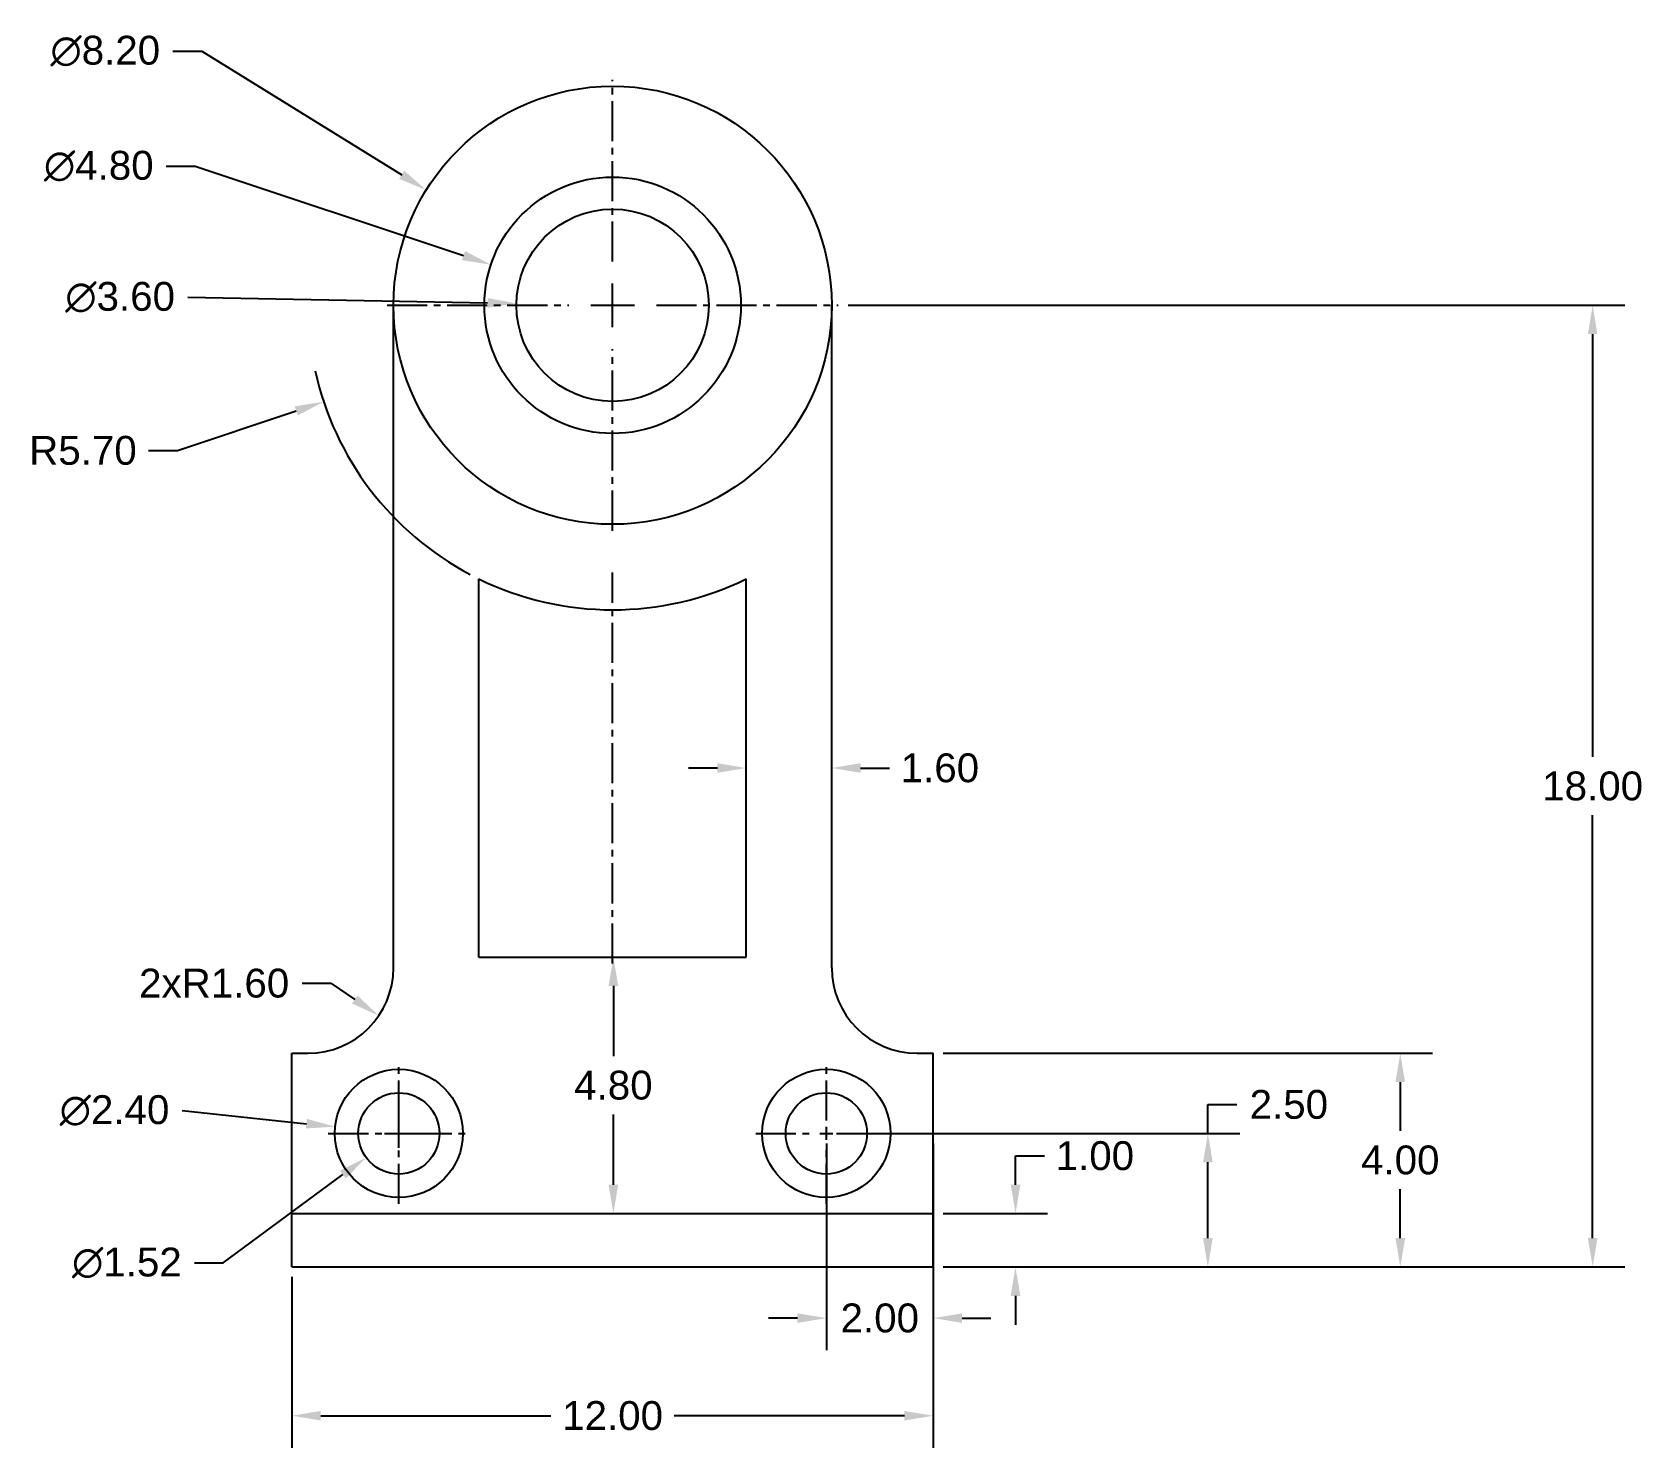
# Model space of a CAD drawing. Header units: millimetres. Extents: x 11.7 to 41.8, y 4 to 30.5.
import ezdxf

# ---------------------------------------------------------------- set-up
doc = ezdxf.new("R2010")
doc.units = ezdxf.units.MM
doc.header["$MEASUREMENT"] = 0
doc.linetypes.add('CENTER2', pattern=[1.125, 0.75, -0.125, 0.125, -0.125])
doc.layers.add('Dimension Lines', color=8, linetype='Continuous', plot=False)
doc.styles.get("Standard").update_dxf_attribs({"font": 'arial.ttf'})
doc.dimstyles.new('ASME Dim', dxfattribs={"dimscale": 3, "dimtxt": 0.18, "dimasz": 0.18, "dimexe": 0.2, "dimexo": 0.0625, "dimgap": 0.09, "dimtad": 0, "dimtih": 1, "dimtoh": 1, "dimrnd": 0.0005, "dimzin": 0, "dimdsep": 46, "dimtxsty": 'Standard', "dimcen": 0.09, "dimadec": 0, "dimazin": 0, "dimtp": 0.01, "dimtm": 0.02, "dimtfac": 1, "dimtofl": 0, "dimtmove": 0, "dimatfit": 3, "dimfxl": 1, "dimtolj": 1, "dimtzin": 0, "dimarcsym": 0})

# ---------------------------------------------------------------- blocks, each defined once
blk = doc.blocks.new('*D25')
at = {"layer": 'Dimension Lines', "color": 0, "lineweight": -2, "transparency": 16777216}
for p, q in [((16.529, 7.199), (16.529, 4.002)), ((28.529, 7.199), (28.529, 4.002)), ((17.069, 4.602), (21.374, 4.602)), ((27.989, 4.602), (23.683, 4.602))]:
    blk.add_line(p, q, dxfattribs=at)
at = {"layer": 'Dimension Lines', "color": 0, "transparency": 16777216}
for points in [[(17.069, 4.692), (17.069, 4.512), (16.529, 4.602)], [(27.989, 4.692), (27.989, 4.512), (28.529, 4.602)]]:
    blk.add_solid(points, dxfattribs=at)
at = {"layer": 'Dimension Lines', "color": 0, "transparency": 16777216, "insert": (22.529, 4.602), "char_height": 0.54, "attachment_point": 5}
blk.add_mtext('\\A1;12.00', dxfattribs=at)
blk = doc.blocks.new('*D26')
at = {"layer": 'Dimension Lines', "color": 0, "lineweight": -2, "transparency": 16777216}
for p, q in [((26.529, 9.699), (26.529, 5.829)), ((28.529, 9.699), (28.529, 5.829)), ((25.989, 6.429), (25.449, 6.429)), ((29.069, 6.429), (29.609, 6.429))]:
    blk.add_line(p, q, dxfattribs=at)
at = {"layer": 'Dimension Lines', "color": 0, "transparency": 16777216}
for points in [[(25.989, 6.519), (25.989, 6.339), (26.529, 6.429)], [(29.069, 6.519), (29.069, 6.339), (28.529, 6.429)]]:
    blk.add_solid(points, dxfattribs=at)
at = {"layer": 'Dimension Lines', "color": 0, "transparency": 16777216, "insert": (27.529, 6.429), "char_height": 0.54, "attachment_point": 5}
blk.add_mtext('\\A1;2.00', dxfattribs=at)
blk = doc.blocks.new('*D31')
at = {"layer": 'Dimension Lines', "color": 0, "lineweight": -2, "transparency": 16777216}
for p, q in [((22.716, 13.186), (23.144, 13.186)), ((22.544, 12.646), (22.544, 11.332)), ((22.544, 8.926), (22.544, 10.241)), ((22.716, 8.386), (23.144, 8.386))]:
    blk.add_line(p, q, dxfattribs=at)
at = {"layer": 'Dimension Lines', "color": 0, "transparency": 16777216}
for points in [[(22.454, 12.646), (22.634, 12.646), (22.544, 13.186)], [(22.454, 8.926), (22.634, 8.926), (22.544, 8.386)]]:
    blk.add_solid(points, dxfattribs=at)
at = {"layer": 'Dimension Lines', "color": 0, "transparency": 16777216, "insert": (22.544, 10.786), "char_height": 0.54, "attachment_point": 5}
blk.add_mtext('\\A1;4.80', dxfattribs=at)
blk = doc.blocks.new('*D32')
at = {"layer": 'Dimension Lines', "color": 0, "lineweight": -2, "transparency": 16777216}
for p, q in [((18.529, 9.616), (18.529, 10.156)), ((18.259, 9.886), (18.799, 9.886)), ((15.243, 7.461), (17.483, 9.114)), ((14.703, 7.461), (15.243, 7.461))]:
    blk.add_line(p, q, dxfattribs=at)
at = {"layer": 'Dimension Lines', "color": 0, "transparency": 16777216}
blk.add_solid([(17.429, 9.187), (17.536, 9.042), (17.917, 9.435)], dxfattribs=at)
at = {"layer": 'Dimension Lines', "color": 0, "transparency": 16777216, "insert": (13.44, 7.461), "char_height": 0.54, "attachment_point": 5}
blk.add_mtext('\\A1;∅1.52', dxfattribs=at)
blk = doc.blocks.new('*D33')
at = {"layer": 'Dimension Lines', "color": 0, "lineweight": -2, "transparency": 16777216}
for p, q in [((14.474, 10.313), (16.798, 10.068)), ((18.529, 9.616), (18.529, 10.156)), ((18.259, 9.886), (18.799, 9.886))]:
    blk.add_line(p, q, dxfattribs=at)
at = {"layer": 'Dimension Lines', "color": 0, "transparency": 16777216}
blk.add_solid([(16.808, 10.158), (16.789, 9.979), (17.335, 10.012)], dxfattribs=at)
at = {"layer": 'Dimension Lines', "color": 0, "transparency": 16777216, "insert": (13.209, 10.313), "char_height": 0.54, "attachment_point": 5}
blk.add_mtext('\\A1;∅2.40', dxfattribs=at)
blk = doc.blocks.new('*D35')
at = {"layer": 'Dimension Lines', "color": 0, "lineweight": -2, "transparency": 16777216}
for p, q in [((25.029, 16.913), (25.029, 17.325)), ((26.629, 16.913), (26.629, 17.325)), ((24.489, 16.725), (23.949, 16.725)), ((27.169, 16.725), (27.709, 16.725))]:
    blk.add_line(p, q, dxfattribs=at)
at = {"layer": 'Dimension Lines', "color": 0, "transparency": 16777216}
for points in [[(24.489, 16.815), (24.489, 16.635), (25.029, 16.725)], [(27.169, 16.815), (27.169, 16.635), (26.629, 16.725)]]:
    blk.add_solid(points, dxfattribs=at)
at = {"layer": 'Dimension Lines', "color": 0, "transparency": 16777216, "insert": (28.654, 16.725), "char_height": 0.54, "attachment_point": 5}
blk.add_mtext('\\A1;1.60', dxfattribs=at)
blk = doc.blocks.new('*D36')
at = {"layer": 'Dimension Lines', "color": 0, "lineweight": -2, "transparency": 16777216}
for p, q in [((22.529, 25.116), (22.529, 25.656)), ((14.578, 25.535), (20.189, 25.43)), ((22.259, 25.386), (22.799, 25.386))]:
    blk.add_line(p, q, dxfattribs=at)
at = {"layer": 'Dimension Lines', "color": 0, "transparency": 16777216}
blk.add_solid([(20.191, 25.52), (20.187, 25.34), (20.729, 25.42)], dxfattribs=at)
at = {"layer": 'Dimension Lines', "color": 0, "transparency": 16777216, "insert": (13.314, 25.535), "char_height": 0.54, "attachment_point": 5}
blk.add_mtext('\\A1;∅3.60', dxfattribs=at)
blk = doc.blocks.new('*D37')
at = {"layer": 'Dimension Lines', "color": 0, "lineweight": -2, "transparency": 16777216}
for p, q in [((14.178, 27.988), (14.718, 27.988)), ((14.718, 27.988), (19.739, 26.315)), ((22.529, 25.116), (22.529, 25.656)), ((22.259, 25.386), (22.799, 25.386))]:
    blk.add_line(p, q, dxfattribs=at)
at = {"layer": 'Dimension Lines', "color": 0, "transparency": 16777216}
blk.add_solid([(19.768, 26.401), (19.711, 26.23), (20.252, 26.145)], dxfattribs=at)
at = {"layer": 'Dimension Lines', "color": 0, "transparency": 16777216, "insert": (12.914, 27.988), "char_height": 0.54, "attachment_point": 5}
blk.add_mtext('\\A1;∅4.80', dxfattribs=at)
blk = doc.blocks.new('*D38')
at = {"layer": 'Dimension Lines', "color": 0, "lineweight": -2, "transparency": 16777216}
for p, q in [((14.301, 30.142), (14.841, 30.142)), ((14.841, 30.142), (18.583, 27.827)), ((22.529, 25.116), (22.529, 25.656)), ((22.259, 25.386), (22.799, 25.386))]:
    blk.add_line(p, q, dxfattribs=at)
at = {"layer": 'Dimension Lines', "color": 0, "transparency": 16777216}
blk.add_solid([(18.63, 27.904), (18.535, 27.751), (19.042, 27.543)], dxfattribs=at)
at = {"layer": 'Dimension Lines', "color": 0, "transparency": 16777216, "insert": (13.036, 30.142), "char_height": 0.54, "attachment_point": 5}
blk.add_mtext('\\A1;∅8.20', dxfattribs=at)
blk = doc.blocks.new('*D43')
at = {"layer": 'Dimension Lines', "color": 0, "lineweight": -2, "transparency": 16777216}
for p, q in [((22.529, 25.116), (22.529, 25.656)), ((22.259, 25.386), (22.799, 25.386)), ((14.386, 22.667), (16.61, 23.409)), ((13.846, 22.667), (14.386, 22.667))]:
    blk.add_line(p, q, dxfattribs=at)
blk.add_arc((22.529, 25.386), 5.7, 192.4393, 242.1009, dxfattribs=at)
at = {"layer": 'Dimension Lines', "color": 0, "transparency": 16777216}
blk.add_solid([(16.581, 23.495), (16.638, 23.324), (17.122, 23.58)], dxfattribs=at)
at = {"layer": 'Dimension Lines', "color": 0, "transparency": 16777216, "insert": (12.618, 22.667), "char_height": 0.54, "attachment_point": 5}
blk.add_mtext('\\A1;R5.70', dxfattribs=at)
blk = doc.blocks.new('*D44')
at = {"layer": 'Dimension Lines', "color": 0, "lineweight": -2, "transparency": 16777216}
for p, q in [((30.069, 8.926), (30.069, 9.466)), ((30.069, 9.466), (30.609, 9.466)), ((28.716, 8.386), (30.669, 8.386)), ((28.716, 7.386), (30.669, 7.386)), ((30.069, 6.846), (30.069, 6.306))]:
    blk.add_line(p, q, dxfattribs=at)
at = {"layer": 'Dimension Lines', "color": 0, "transparency": 16777216}
for points in [[(29.979, 8.926), (30.159, 8.926), (30.069, 8.386)], [(29.979, 6.846), (30.159, 6.846), (30.069, 7.386)]]:
    blk.add_solid(points, dxfattribs=at)
at = {"layer": 'Dimension Lines', "color": 0, "transparency": 16777216, "insert": (31.554, 9.466), "char_height": 0.54, "attachment_point": 5}
blk.add_mtext('\\A1;1.00', dxfattribs=at)
blk = doc.blocks.new('*D45')
at = {"layer": 'Dimension Lines', "color": 0, "lineweight": -2, "transparency": 16777216}
for p, q in [((33.669, 9.886), (33.669, 10.426)), ((33.669, 10.426), (34.209, 10.426)), ((26.716, 9.886), (34.269, 9.886)), ((33.669, 7.926), (33.669, 9.346)), ((28.716, 7.386), (34.269, 7.386))]:
    blk.add_line(p, q, dxfattribs=at)
at = {"layer": 'Dimension Lines', "color": 0, "transparency": 16777216}
for points in [[(33.579, 9.346), (33.759, 9.346), (33.669, 9.886)], [(33.579, 7.926), (33.759, 7.926), (33.669, 7.386)]]:
    blk.add_solid(points, dxfattribs=at)
at = {"layer": 'Dimension Lines', "color": 0, "transparency": 16777216, "insert": (35.184, 10.426), "char_height": 0.54, "attachment_point": 5}
blk.add_mtext('\\A1;2.50', dxfattribs=at)
blk = doc.blocks.new('*D46')
at = {"layer": 'Dimension Lines', "color": 0, "lineweight": -2, "transparency": 16777216}
for p, q in [((28.716, 11.386), (37.869, 11.386)), ((37.269, 10.846), (37.269, 9.932)), ((37.269, 7.926), (37.269, 8.841)), ((28.716, 7.386), (37.869, 7.386))]:
    blk.add_line(p, q, dxfattribs=at)
at = {"layer": 'Dimension Lines', "color": 0, "transparency": 16777216}
for points in [[(37.179, 10.846), (37.359, 10.846), (37.269, 11.386)], [(37.179, 7.926), (37.359, 7.926), (37.269, 7.386)]]:
    blk.add_solid(points, dxfattribs=at)
at = {"layer": 'Dimension Lines', "color": 0, "transparency": 16777216, "insert": (37.269, 9.386), "char_height": 0.54, "attachment_point": 5}
blk.add_mtext('\\A1;4.00', dxfattribs=at)
blk = doc.blocks.new('*D47')
at = {"layer": 'Dimension Lines', "color": 0, "lineweight": -2, "transparency": 16777216}
for p, q in [((26.936, 25.386), (41.469, 25.386)), ((40.869, 24.846), (40.869, 16.932)), ((40.869, 7.926), (40.869, 15.841)), ((28.716, 7.386), (41.469, 7.386))]:
    blk.add_line(p, q, dxfattribs=at)
at = {"layer": 'Dimension Lines', "color": 0, "transparency": 16777216}
for points in [[(40.779, 24.846), (40.959, 24.846), (40.869, 25.386)], [(40.779, 7.926), (40.959, 7.926), (40.869, 7.386)]]:
    blk.add_solid(points, dxfattribs=at)
at = {"layer": 'Dimension Lines', "color": 0, "transparency": 16777216, "insert": (40.869, 16.386), "char_height": 0.54, "attachment_point": 5}
blk.add_mtext('\\A1;18.00', dxfattribs=at)
blk = doc.blocks.new('*D48')
at = {"layer": 'Dimension Lines', "color": 0, "lineweight": -2, "transparency": 16777216}
for p, q in [((16.719, 12.695), (17.259, 12.695)), ((17.259, 12.695), (17.706, 12.391))]:
    blk.add_line(p, q, dxfattribs=at)
at = {"layer": 'Dimension Lines', "color": 0, "transparency": 16777216}
blk.add_solid([(17.756, 12.466), (17.655, 12.317), (18.153, 12.088)], dxfattribs=at)
at = {"layer": 'Dimension Lines', "color": 0, "transparency": 16777216, "insert": (15.073, 12.695), "char_height": 0.54, "attachment_point": 5}
blk.add_mtext('\\A1;2xR1.60', dxfattribs=at)
blk = doc.blocks.new('*U69')
at = {"layer": 'Dimension Lines', "color": 0, "linetype": 'CENTER2', "transparency": 16777216}
for p, q in [((0, 0.82), (0, 4.22)), ((-4.22, 0), (-0.82, 0)), ((0.82, 0), (4.22, 0)), ((0, -4.22), (0, -0.82))]:
    blk.add_line(p, q, dxfattribs=at)
at = {"layer": 'Dimension Lines', "color": 0, "linetype": 'Continuous', "transparency": 16777216}
for p, q in [((0, -0.41), (0, 0.41)), ((-0.41, 0), (0.41, 0))]:
    blk.add_line(p, q, dxfattribs=at)
blk = doc.blocks.new('*U70')
at = {"layer": 'Dimension Lines', "color": 0, "linetype": 'CENTER2', "transparency": 16777216}
for p, q in [((0, 0.24), (0, 1.32)), ((-1.32, 0), (-0.24, 0)), ((0.24, 0), (1.32, 0)), ((0, -1.32), (0, -0.24))]:
    blk.add_line(p, q, dxfattribs=at)
at = {"layer": 'Dimension Lines', "color": 0, "linetype": 'Continuous', "transparency": 16777216}
for p, q in [((-0.12, 0), (0.12, 0)), ((0, -0.12), (0, 0.12))]:
    blk.add_line(p, q, dxfattribs=at)
blk = doc.blocks.new('*U71')
at = {"layer": 'Dimension Lines', "color": 0, "linetype": 'CENTER2', "transparency": 16777216}
for p, q in [((0, 0.24), (0, 1.32)), ((-1.32, 0), (-0.24, 0)), ((0.24, 0), (1.32, 0)), ((0, -1.32), (0, -0.24))]:
    blk.add_line(p, q, dxfattribs=at)
at = {"layer": 'Dimension Lines', "color": 0, "linetype": 'Continuous', "transparency": 16777216}
for p, q in [((-0.12, 0), (0.12, 0)), ((0, -0.12), (0, 0.12))]:
    blk.add_line(p, q, dxfattribs=at)
blk = doc.blocks.new('*U72')
at = {"layer": 'Dimension Lines', "color": 0, "linetype": 'CENTER2', "transparency": 16777216}
blk.add_line((0, -3.659), (0, 3.659), dxfattribs=at)

msp = doc.modelspace()

# ---------------------------------------------------------------- linework, layer by layer
for p, q in [((18.429, 12.986), (18.429, 25.386)), ((26.629, 12.986), (26.629, 25.386)), ((20.029, 13.186), (20.029, 20.264)), ((25.029, 13.186), (25.029, 20.264)), ((20.029, 13.186), (25.029, 13.186)), ((16.529, 7.386), (16.529, 11.386)), ((16.529, 11.386), (16.829, 11.386)), ((28.229, 11.386), (28.529, 11.386)), ((28.529, 7.386), (28.529, 11.386)), ((16.529, 8.386), (28.529, 8.386)), ((16.529, 7.386), (28.529, 7.386))]:
    msp.add_line(p, q)
for centre, radius in [((22.529, 25.386), 4.1), ((22.529, 25.386), 2.4), ((22.529, 25.386), 1.8), ((18.529, 9.886), 1.2), ((26.529, 9.886), 1.2), ((18.529, 9.886), 0.76), ((26.529, 9.886), 0.76)]:
    msp.add_circle(centre, radius)
for centre, radius, start, end in [((22.529, 25.386), 5.7, 243.9856, 296.0144), ((16.829, 12.986), 1.6, 270, 0), ((28.229, 12.986), 1.6, 180, 270)]:
    msp.add_arc(centre, radius, start, end)

# ---------------------------------------------------------------- block references
at = {"layer": 'Dimension Lines', "linetype": 'CENTER2'}
for name, p in [('*U69', (22.529, 25.386)), ('*U72', (22.529, 16.725)), ('*U70', (18.529, 9.886)), ('*U71', (26.529, 9.886))]:
    msp.add_blockref(name, p, dxfattribs=at)

# ---------------------------------------------------------------- dimensions: what is measured, and where the dimension line sits
at = {"layer": 'Dimension Lines'}
for p1, p2, picture, middle in [((26.015, 23.229), (19.042, 27.543), '*D38', (13.036, 30.142)), ((24.806, 24.628), (20.252, 26.145), '*D37', (12.914, 27.988)), ((24.328, 25.353), (20.729, 25.42), '*D36', (14.578, 25.535)), ((19.722, 9.761), (17.335, 10.012), '*D33', (14.474, 10.313)), ((19.14, 10.338), (17.917, 9.435), '*D32', (13.44, 7.461))]:
    dim = msp.add_diameter_dim_2p(p1=p1, p2=p2, dimstyle='ASME Dim', dxfattribs=at)
    dim.commit()
    dim.dimension.update_dxf_attribs({"geometry": picture, "text_midpoint": middle, "dimtype": 163})
dim = msp.add_radius_dim(center=(22.529, 25.386), mpoint=(17.122, 23.58), dimstyle='ASME Dim', dxfattribs=at)
dim.commit()
dim.dimension.update_dxf_attribs({"geometry": '*D43', "text_midpoint": (12.618, 22.667), "dimtype": 164})
for base, p1, p2, picture, middle in [((40.869, 25.386), (28.529, 7.386), (26.749, 25.386), '*D47', (40.869, 16.386)), ((22.544, 13.186), (22.529, 8.386), (22.529, 13.186), '*D31', (22.544, 10.786)), ((37.269, 11.386), (28.529, 7.386), (28.529, 11.386), '*D46', (37.269, 9.386)), ((33.669, 9.886), (28.529, 7.386), (26.529, 9.886), '*D45', (35.184, 10.426)), ((30.069, 8.386), (28.529, 7.386), (28.529, 8.386), '*D44', (31.554, 9.466))]:
    dim = msp.add_linear_dim(base=base, p1=p1, p2=p2, angle=90, dimstyle='ASME Dim', dxfattribs=at)
    dim.commit()
    dim.dimension.update_dxf_attribs({"geometry": picture, "text_midpoint": middle})
for base, p1, p2, picture, middle in [((26.629, 16.725), (25.029, 16.725), (26.629, 16.725), '*D35', (28.654, 16.725)), ((28.529, 6.429), (26.529, 9.886), (28.529, 9.886), '*D26', (27.529, 6.429))]:
    dim = msp.add_linear_dim(base=base, p1=p1, p2=p2, dimstyle='ASME Dim', dxfattribs=at)
    dim.commit()
    dim.dimension.update_dxf_attribs({"geometry": picture, "text_midpoint": middle})
dim = msp.add_radius_dim(center=(16.829, 12.986), mpoint=(18.153, 12.088), text='2x<>', dimstyle='ASME Dim', dxfattribs=at)
dim.commit()
dim.dimension.update_dxf_attribs({"geometry": '*D48', "text_midpoint": (15.073, 12.695), "dimtype": 164})
dim = msp.add_linear_dim(base=(28.529, 4.602), p1=(16.529, 7.386), p2=(28.529, 7.386), dimstyle='ASME Dim', dxfattribs=at)
dim.commit()
dim.dimension.update_dxf_attribs({"geometry": '*D25', "text_midpoint": (22.529, 4.602), "dimtype": 160})

doc.saveas('drawing.dxf')
